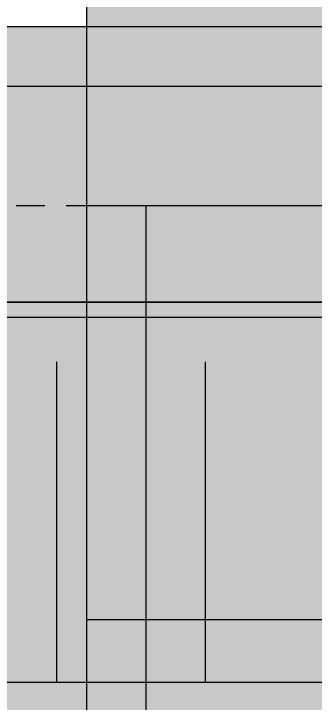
# Model space of a CAD drawing. Header units: inches. Extents: x 0.4 to 16.5, y 0.5 to 10.5.
# Drawn here: x 6.835 to 7.467, y 7.456 to 8.902 of the extents above; entities that cross this region are included whole.
import ezdxf

# ---------------------------------------------------------------- set-up
doc = ezdxf.new("R2010")
doc.units = ezdxf.units.IN
doc.header["$MEASUREMENT"] = 0
for name, color, linetype in [('A-ELEV-FACD', 7, 'Continuous'), ('A-ELEV-FILL', 7, 'Continuous'), ('A-ELEV-HIDN', 7, 'Continuous'), ('A-ELEV-OTLN', 7, 'Continuous')]:
    doc.layers.add(name, color=color, linetype=linetype)

msp = doc.modelspace()

# ---------------------------------------------------------------- hatches: boundary and pattern name
at = {"layer": 'A-ELEV-FILL', "true_color": 0xcc0000}
msp.add_hatch(color=7, dxfattribs=at).paths.add_polyline_path([(6.9875, 6.25), (7.4875, 6.25), (7.4875, 7.6312), (7.4875, 7.6312), (7.4894, 7.6799), (7.495, 7.7283), (7.5043, 7.7763), (7.5173, 7.8237), (7.5339, 7.8703), (7.5541, 7.9159), (7.5777, 7.9602), (7.6047, 8.0031), (7.635, 8.0445), (7.6683, 8.084), (7.7046, 8.1216), (7.7438, 8.1572), (7.7856, 8.1904), (7.8298, 8.2213), (7.8764, 8.2497), (7.925, 8.2754), (7.9755, 8.2983), (8.0277, 8.3184), (8.0812, 8.3355), (8.136, 8.3497), (8.1918, 8.3607), (8.2483, 8.3686), (8.3053, 8.3734), (8.3625, 8.375), (8.4197, 8.3734), (8.4767, 8.3686), (8.5332, 8.3607), (8.589, 8.3497), (8.6438, 8.3355), (8.6973, 8.3184), (8.7495, 8.2983), (8.8, 8.2754), (8.8486, 8.2497), (8.8952, 8.2213), (8.9394, 8.1904), (8.9812, 8.1572), (9.0204, 8.1216), (9.0567, 8.084), (9.09, 8.0445), (9.1203, 8.0031), (9.1473, 7.9602), (9.1709, 7.9159), (9.1911, 7.8703), (9.2077, 7.8237), (9.2207, 7.7763), (9.23, 7.7283), (9.2356, 7.6799), (9.2375, 7.6312), (9.2375, 7.6312), (9.2375, 6.25), (9.7375, 6.25), (9.7375, 9.375), (6.9875, 9.375)])
at = {"layer": 'A-ELEV-FILL', "true_color": 0xcdcdcd}
msp.add_hatch(color=7, dxfattribs=at).paths.add_polyline_path([(4.3625, 6.25), (14.425, 6.25), (14.425, 8.875), (4.3625, 8.875)])
at = {"layer": 'A-ELEV-FILL', "true_color": 0xc9c6be}
for points in [[(4.3625, 6.25), (14.425, 6.25), (14.425, 8.875), (4.3625, 8.875)], [(1.3, 6.25), (14.425, 6.25), (14.425, 8.2969), (1.3, 8.2969)]]:
    msp.add_hatch(color=7, dxfattribs=at).paths.add_polyline_path(points)
at = {"layer": 'A-ELEV-FILL', "true_color": 0xb1aea7}
msp.add_hatch(color=7, dxfattribs=at).paths.add_polyline_path([(4.3625, 8.75), (14.425, 8.75), (14.425, 8.875), (4.3625, 8.875)])
at = {"layer": 'A-ELEV-FILL', "true_color": 0xe4e4e4}
msp.add_hatch(color=7, dxfattribs=at).paths.add_polyline_path([(1.3, 6.25), (14.425, 6.25), (14.425, 8.2969), (1.3, 8.2969)])
at = {"layer": 'A-ELEV-FILL', "true_color": 0x4f6a7d}
msp.add_hatch(color=7, dxfattribs=at).paths.add_polyline_path([(1.3, 7.5), (14.425, 7.5), (14.425, 8.1719), (1.3, 8.1719)])

# ---------------------------------------------------------------- linework, layer by layer
at = {"layer": 'A-ELEV-FACD'}
for p, q in [((4.3625, 8.75), (14.425, 8.75)), ((1.3, 8.2969), (14.425, 8.2969)), ((1.3, 8.2656), (14.425, 8.2656)), ((6.925, 7.5), (6.925, 8.1719)), ((7.2375, 7.5), (7.2375, 8.1719)), ((1.3, 7.5), (14.425, 7.5))]:
    msp.add_line(p, q, dxfattribs=at)
at = {"layer": 'A-ELEV-HIDN'}
for p, q in [((6.84, 8.5), (6.9, 8.5)), ((6.945, 8.5), (7.005, 8.5)), ((7.05, 8.5), (7.11, 8.5)), ((7.155, 8.5), (7.215, 8.5)), ((7.26, 8.5), (7.32, 8.5)), ((7.365, 8.5), (7.425, 8.5))]:
    msp.add_line(p, q, dxfattribs=at)
at = {"layer": 'A-ELEV-OTLN'}
for p, q in [((6.9875, 8.5), (7.9813, 8.5)), ((7.1125, 6.25), (7.1125, 8.5)), ((6.9875, 7.6312), (7.4875, 7.6312))]:
    msp.add_line(p, q, dxfattribs=at)
msp.add_lwpolyline([(6.9875, 9.375), (6.9875, 6.25)], dxfattribs=at)
for points in [[(4.3625, 6.25), (14.425, 6.25), (14.425, 8.875), (4.3625, 8.875)], [(1.3, 6.25), (14.425, 6.25), (14.425, 8.2969), (1.3, 8.2969)]]:
    msp.add_lwpolyline(points, close=True, dxfattribs=at)

doc.saveas('drawing.dxf')
